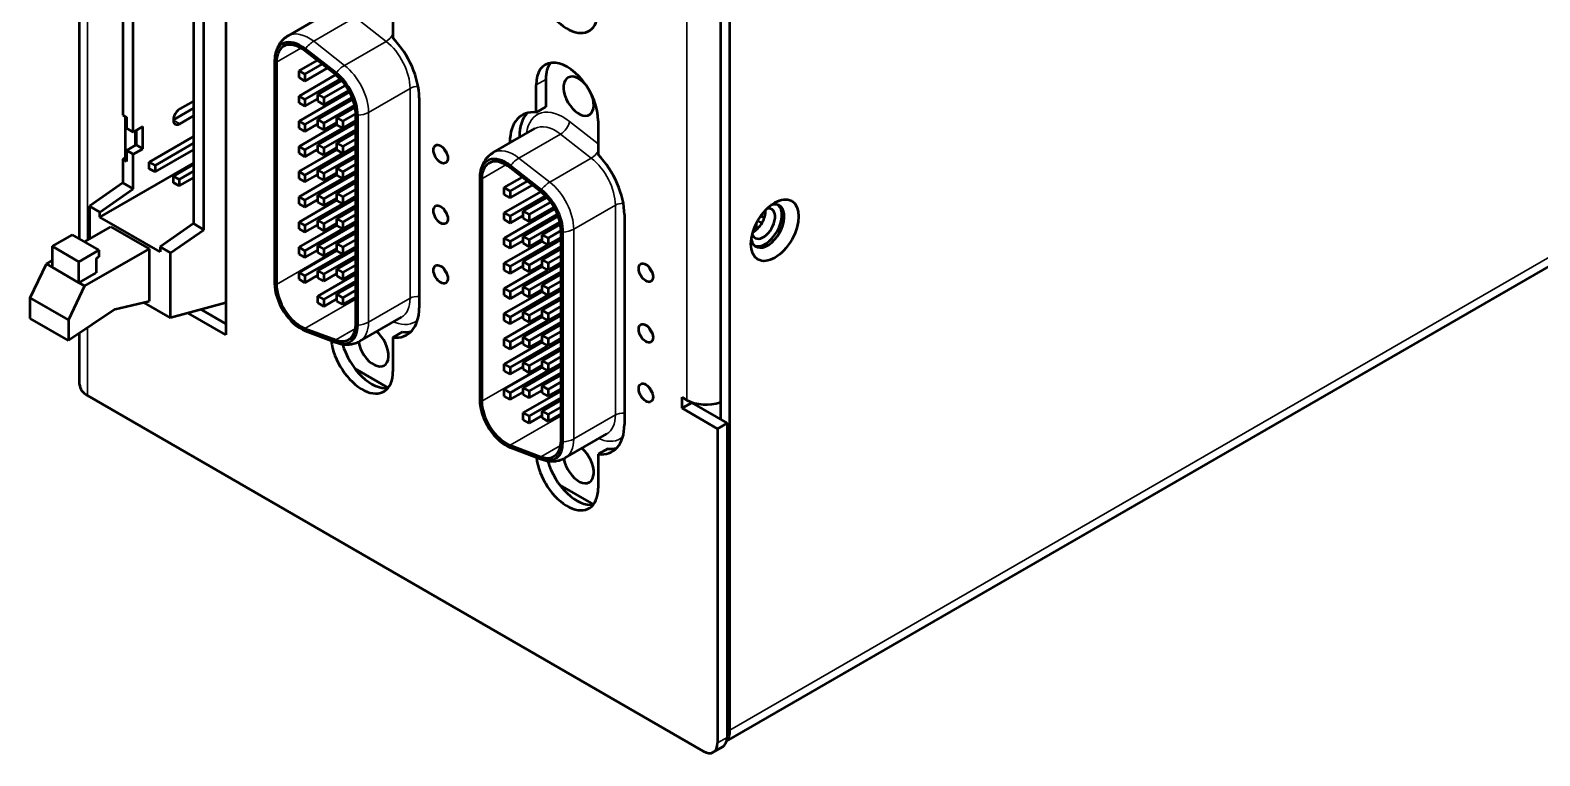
# Model space of a CAD drawing. Header units: millimetres. Extents: x 2117 to 4352, y 853 to 2102.
# Drawn here: x 3358.5 to 3470.3, y 1730.5 to 1784.2 of the extents above; entities that cross this region are included whole.
import ezdxf

# ---------------------------------------------------------------- set-up
doc = ezdxf.new("R2010")
doc.units = ezdxf.units.MM
doc.header["$LTSCALE"] = 1.8
doc.layers.add('외형선(ISO)', color=7, linetype='Continuous', lineweight=50)
doc.layers.add('좁은 외형선(ISO)', color=7, linetype='Continuous', lineweight=35)

msp = doc.modelspace()

# ---------------------------------------------------------------- linework, layer by layer
at = {"layer": '외형선(ISO)'}
for p, q in [((3410.294, 1732.396), (3410.294, 1890.388)), ((3409.587, 1867.118), (3409.587, 1755.421)), ((3372.958, 1831.968), (3372.958, 1761.667)), ((3371.332, 1769.464), (3371.332, 1823.926)), ((3370.554, 1823.57), (3370.554, 1769.913)), ((3362.12, 1768.774), (3362.12, 1820.288)), ((3365.322, 1798.491), (3365.322, 1777.948)), ((3366.1, 1776.683), (3366.1, 1798.042)), ((3410.048, 1731.578), (3510.43, 1789.533)), ((3385.334, 1786.181), (3385.334, 1783.668)), ((3377.563, 1783.816), (3380.643, 1785.594)), ((3381.096, 1780.92), (3378.815, 1782.701)), ((3381.121, 1781.069), (3378.84, 1782.85)), ((3376.563, 1781.959), (3376.563, 1765.492)), ((3376.707, 1781.876), (3376.707, 1765.409)), ((3378.379, 1781.228), (3379.715, 1781.999)), ((3378.818, 1780.975), (3380.087, 1781.708)), ((3378.818, 1780.468), (3380.46, 1781.417)), ((3378.379, 1781.228), (3378.818, 1780.975)), ((3378.379, 1780.721), (3378.379, 1781.228)), ((3378.379, 1779.361), (3381.089, 1780.926)), ((3378.818, 1780.468), (3378.379, 1780.721)), ((3378.818, 1780.975), (3378.818, 1780.468)), ((3378.818, 1779.108), (3381.432, 1780.618)), ((3379.78, 1779.477), (3381.545, 1780.497)), ((3395.941, 1778.139), (3395.941, 1780.186)), ((3396.648, 1780.595), (3396.648, 1778.548)), ((3378.379, 1777.495), (3382.127, 1779.659)), ((3378.379, 1779.361), (3378.818, 1779.108)), ((3378.379, 1778.855), (3378.379, 1779.361)), ((3378.818, 1777.241), (3382.314, 1779.26)), ((3378.818, 1778.602), (3379.78, 1779.157)), ((3378.818, 1779.108), (3378.818, 1778.602)), ((3379.78, 1779.477), (3380.218, 1779.224)), ((3379.78, 1778.971), (3379.78, 1779.477)), ((3379.78, 1777.611), (3382.373, 1779.108)), ((3380.218, 1779.224), (3381.823, 1780.15)), ((3380.218, 1778.718), (3382.06, 1779.781)), ((3380.218, 1779.224), (3380.218, 1778.718)), ((3381.197, 1779.283), (3381.197, 1779.122)), ((3387.276, 1779.224), (3387.276, 1763.686)), ((3365.322, 1777.948), (3365.605, 1777.785)), ((3370.554, 1778.459), (3369.07, 1777.602)), ((3370.554, 1778.989), (3369.547, 1778.408)), ((3378.818, 1778.602), (3378.379, 1778.855)), ((3380.218, 1778.718), (3379.78, 1778.971)), ((3380.218, 1777.358), (3382.501, 1778.676)), ((3381.181, 1777.741), (3382.533, 1778.522)), ((3381.619, 1777.488), (3382.58, 1778.043)), ((3382.58, 1762.483), (3382.58, 1778.021)), ((3396.648, 1778.548), (3395.941, 1778.139)), ((3365.534, 1774.805), (3365.534, 1777.826)), ((3365.605, 1777.785), (3365.605, 1776.969)), ((3365.605, 1776.969), (3366.1, 1776.683)), ((3366.807, 1777.091), (3366.1, 1776.683)), ((3366.807, 1775.458), (3366.807, 1777.091)), ((3369.547, 1777.305), (3370.554, 1777.887)), ((3378.379, 1777.495), (3378.818, 1777.241)), ((3378.379, 1776.988), (3378.379, 1777.495)), ((3378.379, 1775.628), (3381.181, 1777.246)), ((3378.818, 1776.735), (3378.379, 1776.988)), ((3378.818, 1776.735), (3379.78, 1777.291)), ((3378.818, 1777.241), (3378.818, 1776.735)), ((3378.818, 1775.375), (3381.61, 1776.987)), ((3379.78, 1777.611), (3380.218, 1777.358)), ((3379.78, 1777.105), (3379.78, 1777.611)), ((3379.78, 1775.744), (3382.58, 1777.361)), ((3380.218, 1776.852), (3379.78, 1777.105)), ((3380.218, 1776.852), (3381.181, 1777.407)), ((3380.218, 1777.358), (3380.218, 1776.852)), ((3380.218, 1775.491), (3382.58, 1776.855)), ((3381.181, 1777.741), (3381.619, 1777.488)), ((3381.181, 1777.235), (3381.181, 1777.741)), ((3381.619, 1776.982), (3381.181, 1777.235)), ((3381.619, 1776.982), (3382.58, 1777.537)), ((3381.619, 1777.488), (3381.619, 1776.982)), ((3382.724, 1762.4), (3382.724, 1777.938)), ((3392.766, 1775.167), (3395.846, 1776.946)), ((3400.537, 1777.533), (3400.537, 1775.019)), ((3366.312, 1775.744), (3365.605, 1775.336)), ((3366.241, 1776.764), (3366.241, 1775.703)), ((3366.312, 1776.805), (3366.312, 1775.744)), ((3366.807, 1775.458), (3366.312, 1775.744)), ((3367.287, 1774.47), (3370.554, 1776.356)), ((3367.712, 1774.225), (3370.554, 1775.866)), ((3379.78, 1775.744), (3380.218, 1775.491)), ((3379.78, 1775.238), (3379.78, 1775.744)), ((3381.181, 1775.875), (3382.58, 1776.683)), ((3381.181, 1775.875), (3381.619, 1775.622)), ((3381.181, 1775.369), (3381.181, 1775.875)), ((3381.619, 1775.622), (3382.58, 1776.177)), ((3393.994, 1775.876), (3393.994, 1775.939)), ((3394.701, 1776.347), (3394.701, 1776.285)), ((3365.322, 1774.682), (3365.605, 1774.846)), ((3365.605, 1774.519), (3365.322, 1774.682)), ((3365.322, 1774.682), (3365.322, 1772.934)), ((3366.1, 1775.05), (3365.605, 1775.336)), ((3365.605, 1775.336), (3365.605, 1774.519)), ((3366.1, 1775.05), (3366.807, 1775.458)), ((3366.1, 1772.485), (3366.1, 1775.05)), ((3367.712, 1773.735), (3370.554, 1775.376)), ((3378.379, 1775.628), (3378.818, 1775.375)), ((3378.379, 1775.122), (3378.379, 1775.628)), ((3378.379, 1773.762), (3381.181, 1775.379)), ((3378.818, 1774.869), (3378.379, 1775.122)), ((3378.818, 1774.869), (3379.78, 1775.424)), ((3378.818, 1775.375), (3378.818, 1774.869)), ((3378.818, 1773.508), (3381.61, 1775.121)), ((3379.78, 1773.878), (3382.58, 1775.495)), ((3380.218, 1774.985), (3379.78, 1775.238)), ((3380.218, 1774.985), (3381.181, 1775.541)), ((3380.218, 1775.491), (3380.218, 1774.985)), ((3380.218, 1773.625), (3382.58, 1774.988)), ((3381.619, 1775.116), (3381.181, 1775.369)), ((3381.181, 1774.008), (3382.58, 1774.816)), ((3381.619, 1775.116), (3382.58, 1775.67)), ((3381.619, 1775.622), (3381.619, 1775.116)), ((3363.625, 1770.392), (3370.554, 1774.392)), ((3367.287, 1773.98), (3367.287, 1774.47)), ((3367.287, 1774.47), (3367.712, 1774.225)), ((3367.712, 1773.735), (3367.287, 1773.98)), ((3367.712, 1774.225), (3367.712, 1773.735)), ((3369.083, 1773.433), (3370.554, 1774.282)), ((3369.508, 1773.188), (3370.554, 1773.792)), ((3378.379, 1773.762), (3378.818, 1773.508)), ((3378.379, 1773.255), (3378.379, 1773.762)), ((3378.379, 1771.895), (3381.181, 1773.513)), ((3378.818, 1773.002), (3379.78, 1773.558)), ((3378.818, 1773.508), (3378.818, 1773.002)), ((3379.78, 1773.878), (3380.218, 1773.625)), ((3379.78, 1773.372), (3379.78, 1773.878)), ((3379.78, 1772.011), (3382.58, 1773.628)), ((3380.218, 1773.119), (3381.181, 1773.674)), ((3380.218, 1773.625), (3380.218, 1773.119)), ((3381.181, 1774.008), (3381.619, 1773.755)), ((3381.181, 1773.502), (3381.181, 1774.008)), ((3381.619, 1773.249), (3381.181, 1773.502)), ((3381.619, 1773.755), (3382.58, 1774.31)), ((3381.619, 1773.249), (3382.58, 1773.804)), ((3381.619, 1773.755), (3381.619, 1773.249)), ((3396.299, 1772.272), (3394.018, 1774.053)), ((3396.324, 1772.421), (3394.043, 1774.202)), ((3365.322, 1772.934), (3362.847, 1771.209)), ((3363.625, 1770.76), (3366.1, 1772.485)), ((3366.1, 1772.485), (3365.322, 1772.934)), ((3369.083, 1772.943), (3369.083, 1773.433)), ((3369.083, 1773.433), (3369.508, 1773.188)), ((3369.508, 1772.698), (3369.083, 1772.943)), ((3369.508, 1772.698), (3370.554, 1773.302)), ((3369.508, 1773.188), (3369.508, 1772.698)), ((3378.818, 1773.002), (3378.379, 1773.255)), ((3378.818, 1771.642), (3381.61, 1773.254)), ((3380.218, 1773.119), (3379.78, 1773.372)), ((3380.218, 1771.758), (3382.58, 1773.122)), ((3381.181, 1772.142), (3382.58, 1772.95)), ((3381.619, 1771.889), (3382.58, 1772.444)), ((3391.766, 1773.31), (3391.766, 1756.844)), ((3391.91, 1773.228), (3391.91, 1756.761)), ((3393.582, 1772.579), (3394.918, 1773.35)), ((3393.582, 1772.579), (3394.02, 1772.326)), ((3393.582, 1772.073), (3393.582, 1772.579)), ((3394.02, 1772.326), (3395.29, 1773.059)), ((3394.02, 1771.82), (3395.663, 1772.768)), ((3378.379, 1771.895), (3378.818, 1771.642)), ((3378.379, 1771.389), (3378.379, 1771.895)), ((3378.379, 1770.029), (3381.181, 1771.646)), ((3378.818, 1771.136), (3378.379, 1771.389)), ((3378.818, 1771.136), (3379.78, 1771.691)), ((3378.818, 1771.642), (3378.818, 1771.136)), ((3378.818, 1769.775), (3381.61, 1771.388)), ((3379.78, 1772.011), (3380.218, 1771.758)), ((3379.78, 1771.505), (3379.78, 1772.011)), ((3379.78, 1770.145), (3382.58, 1771.761)), ((3380.218, 1771.252), (3379.78, 1771.505)), ((3380.218, 1771.252), (3381.181, 1771.808)), ((3380.218, 1771.758), (3380.218, 1771.252)), ((3380.218, 1769.892), (3382.58, 1771.255)), ((3381.181, 1772.142), (3381.619, 1771.889)), ((3381.181, 1771.636), (3381.181, 1772.142)), ((3381.619, 1771.383), (3381.181, 1771.636)), ((3381.619, 1771.383), (3382.58, 1771.937)), ((3381.619, 1771.889), (3381.619, 1771.383)), ((3393.582, 1770.713), (3396.292, 1772.277)), ((3394.02, 1771.82), (3393.582, 1772.073)), ((3394.02, 1772.326), (3394.02, 1771.82)), ((3394.02, 1770.46), (3396.635, 1771.969)), ((3394.983, 1770.829), (3396.748, 1771.848)), ((3395.421, 1770.576), (3397.025, 1771.502)), ((3362.847, 1771.209), (3363.625, 1770.76)), ((3362.847, 1771.209), (3362.847, 1768.763)), ((3363.625, 1770.392), (3363.625, 1770.76)), ((3368.079, 1767.82), (3363.625, 1770.392)), ((3379.78, 1770.145), (3380.218, 1769.892)), ((3379.78, 1769.639), (3379.78, 1770.145)), ((3381.181, 1770.275), (3382.58, 1771.083)), ((3381.181, 1770.275), (3381.619, 1770.022)), ((3381.181, 1769.769), (3381.181, 1770.275)), ((3381.619, 1770.022), (3382.58, 1770.577)), ((3393.582, 1768.846), (3397.33, 1771.01)), ((3393.582, 1770.713), (3394.02, 1770.46)), ((3393.582, 1770.206), (3393.582, 1770.713)), ((3394.02, 1769.953), (3393.582, 1770.206)), ((3394.02, 1768.593), (3397.517, 1770.612)), ((3394.02, 1769.953), (3394.983, 1770.509)), ((3394.02, 1770.46), (3394.02, 1769.953)), ((3394.983, 1770.829), (3395.421, 1770.576)), ((3394.983, 1770.323), (3394.983, 1770.829)), ((3394.983, 1768.962), (3397.576, 1770.459)), ((3395.421, 1770.07), (3394.983, 1770.323)), ((3395.421, 1770.07), (3397.263, 1771.133)), ((3395.421, 1770.576), (3395.421, 1770.07)), ((3396.4, 1770.635), (3396.4, 1770.473)), ((3402.479, 1770.575), (3402.479, 1755.038)), ((3412.592, 1770.495), (3412.848, 1770.347)), ((3412.869, 1770.841), (3412.931, 1770.806)), ((3361.574, 1769.089), (3360.089, 1768.232)), ((3361.574, 1769.089), (3363.554, 1767.946)), ((3362.493, 1768.559), (3364.438, 1769.681)), ((3364.438, 1769.681), (3367.266, 1768.048)), ((3370.554, 1769.913), (3368.079, 1768.188)), ((3368.857, 1767.739), (3371.332, 1769.464)), ((3371.332, 1769.464), (3370.554, 1769.913)), ((3378.379, 1770.029), (3378.818, 1769.775)), ((3378.379, 1769.522), (3378.379, 1770.029)), ((3378.379, 1768.162), (3381.181, 1769.78)), ((3378.818, 1769.269), (3378.379, 1769.522)), ((3378.818, 1769.269), (3379.78, 1769.825)), ((3378.818, 1769.775), (3378.818, 1769.269)), ((3378.818, 1767.909), (3381.61, 1769.521)), ((3379.78, 1768.278), (3382.58, 1769.895)), ((3380.218, 1769.385), (3379.78, 1769.639)), ((3380.218, 1769.385), (3381.181, 1769.941)), ((3380.218, 1769.892), (3380.218, 1769.385)), ((3380.218, 1768.025), (3382.58, 1769.389)), ((3381.619, 1769.516), (3381.181, 1769.769)), ((3381.181, 1768.409), (3382.58, 1769.217)), ((3381.619, 1769.516), (3382.58, 1770.071)), ((3381.619, 1770.022), (3381.619, 1769.516)), ((3395.421, 1768.709), (3397.704, 1770.027)), ((3396.384, 1769.093), (3397.736, 1769.873)), ((3396.384, 1769.093), (3396.822, 1768.84)), ((3396.384, 1768.587), (3396.384, 1769.093)), ((3396.822, 1768.84), (3397.783, 1769.394)), ((3397.783, 1753.834), (3397.783, 1769.372)), ((3397.927, 1753.751), (3397.927, 1769.289)), ((3412.037, 1769.428), (3412.257, 1769.555)), ((3412.257, 1769.555), (3412.257, 1769.944)), ((3412.429, 1770.083), (3412.664, 1769.947)), ((3362.069, 1767.089), (3360.089, 1768.232)), ((3360.089, 1768.232), (3360.089, 1766.681)), ((3362.069, 1767.089), (3363.554, 1767.946)), ((3367.266, 1768.048), (3362.493, 1765.293)), ((3363.554, 1767.946), (3363.554, 1767.456)), ((3367.266, 1768.048), (3367.266, 1764.17)), ((3368.079, 1768.188), (3368.857, 1767.739)), ((3368.079, 1768.188), (3368.079, 1767.82)), ((3378.379, 1768.162), (3378.818, 1767.909)), ((3378.379, 1767.656), (3378.379, 1768.162)), ((3378.379, 1766.296), (3381.181, 1767.913)), ((3378.818, 1767.403), (3379.78, 1767.958)), ((3378.818, 1767.909), (3378.818, 1767.403)), ((3379.78, 1768.278), (3380.218, 1768.025)), ((3379.78, 1767.772), (3379.78, 1768.278)), ((3379.78, 1766.412), (3382.58, 1768.028)), ((3380.218, 1767.519), (3381.181, 1768.075)), ((3380.218, 1768.025), (3380.218, 1767.519)), ((3381.181, 1768.409), (3381.619, 1768.156)), ((3381.181, 1767.903), (3381.181, 1768.409)), ((3381.619, 1767.65), (3381.181, 1767.903)), ((3381.619, 1768.156), (3382.58, 1768.71)), ((3381.619, 1767.65), (3382.58, 1768.204)), ((3381.619, 1768.156), (3381.619, 1767.65)), ((3393.582, 1768.846), (3394.02, 1768.593)), ((3393.582, 1768.34), (3393.582, 1768.846)), ((3393.582, 1766.98), (3396.384, 1768.597)), ((3394.02, 1768.087), (3393.582, 1768.34)), ((3394.02, 1768.087), (3394.983, 1768.642)), ((3394.02, 1768.593), (3394.02, 1768.087)), ((3394.02, 1766.726), (3396.813, 1768.339)), ((3394.983, 1768.962), (3395.421, 1768.709)), ((3394.983, 1768.456), (3394.983, 1768.962)), ((3394.983, 1767.096), (3397.783, 1768.713)), ((3395.421, 1768.203), (3394.983, 1768.456)), ((3395.421, 1768.203), (3396.384, 1768.759)), ((3395.421, 1768.709), (3395.421, 1768.203)), ((3395.421, 1766.843), (3397.783, 1768.206)), ((3396.822, 1768.334), (3396.384, 1768.587)), ((3396.384, 1767.226), (3397.783, 1768.034)), ((3396.822, 1768.334), (3397.783, 1768.888)), ((3396.822, 1768.84), (3396.822, 1768.334)), ((3358.463, 1764.415), (3359.665, 1766.926)), ((3359.665, 1766.926), (3360.089, 1767.171)), ((3360.089, 1766.681), (3359.665, 1766.926)), ((3362.069, 1765.538), (3362.069, 1767.089)), ((3363.554, 1767.456), (3363.342, 1767.334)), ((3363.342, 1767.334), (3363.342, 1766.272)), ((3368.857, 1762.938), (3368.857, 1767.739)), ((3378.818, 1767.403), (3378.379, 1767.656)), ((3378.818, 1766.042), (3381.61, 1767.655)), ((3380.218, 1767.519), (3379.78, 1767.772)), ((3380.218, 1766.159), (3382.58, 1767.522)), ((3381.181, 1766.542), (3382.58, 1767.35)), ((3381.619, 1766.289), (3382.58, 1766.844)), ((3393.582, 1766.98), (3394.02, 1766.726)), ((3393.582, 1766.473), (3393.582, 1766.98)), ((3394.02, 1766.22), (3394.983, 1766.776)), ((3394.983, 1767.096), (3395.421, 1766.843)), ((3394.983, 1766.59), (3394.983, 1767.096)), ((3394.983, 1765.229), (3397.783, 1766.846)), ((3395.421, 1766.337), (3396.384, 1766.892)), ((3395.421, 1766.843), (3395.421, 1766.337)), ((3396.384, 1767.226), (3396.822, 1766.973)), ((3396.384, 1766.72), (3396.384, 1767.226)), ((3396.822, 1766.973), (3397.783, 1767.528)), ((3396.822, 1766.467), (3397.783, 1767.022)), ((3396.822, 1766.973), (3396.822, 1766.467)), ((3360.089, 1766.681), (3362.069, 1765.538)), ((3362.069, 1765.538), (3363.342, 1766.272)), ((3378.379, 1766.296), (3378.818, 1766.042)), ((3378.379, 1765.789), (3378.379, 1766.296)), ((3378.818, 1765.536), (3378.379, 1765.789)), ((3378.818, 1765.536), (3379.78, 1766.092)), ((3378.818, 1766.042), (3378.818, 1765.536)), ((3379.78, 1766.412), (3380.218, 1766.159)), ((3379.78, 1765.906), (3379.78, 1766.412)), ((3379.78, 1764.545), (3382.58, 1766.162)), ((3380.218, 1765.652), (3379.78, 1765.906)), ((3380.218, 1765.652), (3381.181, 1766.208)), ((3380.218, 1766.159), (3380.218, 1765.652)), ((3380.218, 1764.292), (3382.58, 1765.656)), ((3381.181, 1766.542), (3381.619, 1766.289)), ((3381.181, 1766.036), (3381.181, 1766.542)), ((3381.619, 1765.783), (3381.181, 1766.036)), ((3381.619, 1765.783), (3382.58, 1766.338)), ((3381.619, 1766.289), (3381.619, 1765.783)), ((3393.582, 1765.113), (3396.384, 1766.731)), ((3394.02, 1766.22), (3393.582, 1766.473)), ((3394.02, 1766.726), (3394.02, 1766.22)), ((3394.02, 1764.86), (3396.813, 1766.472)), ((3395.421, 1766.337), (3394.983, 1766.59)), ((3395.421, 1764.976), (3397.783, 1766.34)), ((3396.822, 1766.467), (3396.384, 1766.72)), ((3396.384, 1765.36), (3397.783, 1766.168)), ((3396.822, 1765.107), (3397.783, 1765.662)), ((3362.493, 1765.293), (3361.291, 1762.782)), ((3362.493, 1765.293), (3362.069, 1765.538)), ((3379.78, 1764.545), (3380.218, 1764.292)), ((3379.78, 1764.039), (3379.78, 1764.545)), ((3381.181, 1764.676), (3382.58, 1765.484)), ((3381.181, 1764.676), (3381.619, 1764.423)), ((3381.181, 1764.17), (3381.181, 1764.676)), ((3381.619, 1764.423), (3382.58, 1764.977)), ((3393.582, 1765.113), (3394.02, 1764.86)), ((3393.582, 1764.607), (3393.582, 1765.113)), ((3393.582, 1763.247), (3396.384, 1764.864)), ((3394.02, 1764.354), (3393.582, 1764.607)), ((3394.02, 1764.354), (3394.983, 1764.909)), ((3394.02, 1764.86), (3394.02, 1764.354)), ((3394.02, 1762.993), (3396.813, 1764.606)), ((3394.983, 1765.229), (3395.421, 1764.976)), ((3394.983, 1764.723), (3394.983, 1765.229)), ((3394.983, 1763.363), (3397.783, 1764.98)), ((3395.421, 1764.47), (3394.983, 1764.723)), ((3395.421, 1764.47), (3396.384, 1765.026)), ((3395.421, 1764.976), (3395.421, 1764.47)), ((3396.384, 1765.36), (3396.822, 1765.107)), ((3396.384, 1764.854), (3396.384, 1765.36)), ((3396.822, 1764.601), (3396.384, 1764.854)), ((3396.822, 1764.601), (3397.783, 1765.155)), ((3396.822, 1765.107), (3396.822, 1764.601)), ((3358.463, 1762.884), (3358.463, 1764.415)), ((3361.291, 1762.782), (3358.463, 1764.415)), ((3364.756, 1763.578), (3361.291, 1761.251)), ((3364.756, 1763.578), (3367.266, 1764.17)), ((3368.857, 1762.938), (3366.881, 1764.079)), ((3372.958, 1764.037), (3368.857, 1762.938)), ((3371.121, 1763.545), (3372.958, 1762.484)), ((3380.218, 1763.786), (3379.78, 1764.039)), ((3380.218, 1763.786), (3381.181, 1764.342)), ((3380.218, 1764.292), (3380.218, 1763.786)), ((3381.619, 1763.917), (3381.181, 1764.17)), ((3381.619, 1763.917), (3382.58, 1764.471)), ((3381.619, 1764.423), (3381.619, 1763.917)), ((3395.421, 1763.11), (3397.783, 1764.473)), ((3396.384, 1763.493), (3397.783, 1764.301)), ((3396.384, 1763.493), (3396.822, 1763.24)), ((3396.384, 1762.987), (3396.384, 1763.493)), ((3396.822, 1763.24), (3397.783, 1763.795)), ((3361.291, 1761.251), (3358.463, 1762.884)), ((3361.291, 1762.782), (3361.291, 1761.251)), ((3372.958, 1761.667), (3370.155, 1763.286)), ((3382.892, 1761.217), (3385.972, 1762.996)), ((3393.582, 1763.247), (3394.02, 1762.993)), ((3393.582, 1762.74), (3393.582, 1763.247)), ((3393.582, 1761.38), (3396.384, 1762.998)), ((3394.02, 1762.487), (3393.582, 1762.74)), ((3394.02, 1762.487), (3394.983, 1763.043)), ((3394.02, 1762.993), (3394.02, 1762.487)), ((3394.02, 1761.127), (3396.813, 1762.739)), ((3394.983, 1763.363), (3395.421, 1763.11)), ((3394.983, 1762.857), (3394.983, 1763.363)), ((3394.983, 1761.496), (3397.783, 1763.113)), ((3395.421, 1762.604), (3394.983, 1762.857)), ((3395.421, 1762.604), (3396.384, 1763.159)), ((3395.421, 1763.11), (3395.421, 1762.604)), ((3395.421, 1761.243), (3397.783, 1762.607)), ((3396.822, 1762.734), (3396.384, 1762.987)), ((3396.384, 1761.627), (3397.783, 1762.435)), ((3396.822, 1762.734), (3397.783, 1763.289)), ((3396.822, 1763.24), (3396.822, 1762.734)), ((3362.12, 1757.993), (3362.12, 1761.807)), ((3378.815, 1762.15), (3381.096, 1761.297)), ((3378.84, 1761.972), (3381.121, 1761.12)), ((3381.141, 1761.111), (3378.86, 1761.964)), ((3386.041, 1761.893), (3385.334, 1761.485)), ((3385.334, 1761.485), (3385.334, 1758.972)), ((3393.582, 1761.38), (3394.02, 1761.127)), ((3393.582, 1760.874), (3393.582, 1761.38)), ((3394.02, 1760.621), (3394.983, 1761.176)), ((3394.983, 1761.496), (3395.421, 1761.243)), ((3394.983, 1760.99), (3394.983, 1761.496)), ((3394.983, 1759.63), (3397.783, 1761.246)), ((3395.421, 1760.737), (3396.384, 1761.293)), ((3395.421, 1761.243), (3395.421, 1760.737)), ((3396.384, 1761.627), (3396.822, 1761.374)), ((3396.384, 1761.121), (3396.384, 1761.627)), ((3396.822, 1761.374), (3397.783, 1761.929)), ((3396.822, 1760.868), (3397.783, 1761.422)), ((3396.822, 1761.374), (3396.822, 1760.868)), ((3393.582, 1759.514), (3396.384, 1761.131)), ((3394.02, 1760.621), (3393.582, 1760.874)), ((3394.02, 1761.127), (3394.02, 1760.621)), ((3394.02, 1759.26), (3396.813, 1760.873)), ((3395.421, 1760.737), (3394.983, 1760.99)), ((3395.421, 1759.377), (3397.783, 1760.74)), ((3396.822, 1760.868), (3396.384, 1761.121)), ((3396.384, 1759.76), (3397.783, 1760.568)), ((3396.822, 1759.507), (3397.783, 1760.062)), ((3382.5, 1759.192), (3384.98, 1757.761)), ((3393.582, 1759.514), (3394.02, 1759.26)), ((3393.582, 1759.007), (3393.582, 1759.514)), ((3393.582, 1757.647), (3396.384, 1759.265)), ((3394.02, 1758.754), (3393.582, 1759.007)), ((3394.02, 1758.754), (3394.983, 1759.31)), ((3394.02, 1759.26), (3394.02, 1758.754)), ((3394.02, 1757.394), (3396.813, 1759.006)), ((3394.983, 1759.63), (3395.421, 1759.377)), ((3394.983, 1759.124), (3394.983, 1759.63)), ((3394.983, 1757.763), (3397.783, 1759.38)), ((3395.421, 1758.87), (3394.983, 1759.124)), ((3395.421, 1758.87), (3396.384, 1759.426)), ((3395.421, 1759.377), (3395.421, 1758.87)), ((3396.384, 1759.76), (3396.822, 1759.507)), ((3396.384, 1759.254), (3396.384, 1759.76)), ((3396.822, 1759.001), (3396.384, 1759.254)), ((3396.822, 1759.001), (3397.783, 1759.556)), ((3396.822, 1759.507), (3396.822, 1759.001)), ((3395.421, 1757.51), (3397.783, 1758.874)), ((3396.384, 1757.894), (3397.783, 1758.702)), ((3396.384, 1757.894), (3396.822, 1757.641)), ((3396.384, 1757.388), (3396.384, 1757.894)), ((3396.822, 1757.641), (3397.783, 1758.195)), ((3408.314, 1730.845), (3362.705, 1757.177)), ((3393.582, 1757.647), (3394.02, 1757.394)), ((3393.582, 1757.141), (3393.582, 1757.647)), ((3394.02, 1756.888), (3393.582, 1757.141)), ((3394.02, 1756.888), (3394.983, 1757.443)), ((3394.02, 1757.394), (3394.02, 1756.888)), ((3394.983, 1757.763), (3395.421, 1757.51)), ((3394.983, 1757.257), (3394.983, 1757.763)), ((3394.983, 1755.897), (3397.783, 1757.513)), ((3395.421, 1757.004), (3394.983, 1757.257)), ((3395.421, 1757.004), (3396.384, 1757.56)), ((3395.421, 1757.51), (3395.421, 1757.004)), ((3395.421, 1755.644), (3397.783, 1757.007)), ((3396.822, 1757.135), (3396.384, 1757.388)), ((3396.384, 1756.027), (3397.783, 1756.835)), ((3396.822, 1757.135), (3397.783, 1757.689)), ((3396.822, 1757.641), (3396.822, 1757.135)), ((3406.758, 1756.238), (3406.758, 1757.054)), ((3406.758, 1757.054), (3407.112, 1756.85)), ((3394.983, 1755.897), (3395.421, 1755.644)), ((3394.983, 1755.391), (3394.983, 1755.897)), ((3395.421, 1755.137), (3396.384, 1755.693)), ((3395.421, 1755.644), (3395.421, 1755.137)), ((3396.384, 1756.027), (3396.822, 1755.774)), ((3396.384, 1755.521), (3396.384, 1756.027)), ((3396.822, 1755.774), (3397.783, 1756.329)), ((3396.822, 1755.268), (3397.783, 1755.823)), ((3396.822, 1755.774), (3396.822, 1755.268)), ((3407.465, 1756.646), (3406.758, 1756.238)), ((3409.374, 1754.727), (3406.758, 1756.238)), ((3407.465, 1756.688), (3407.465, 1756.646)), ((3407.465, 1756.646), (3410.082, 1755.135)), ((3395.421, 1755.137), (3394.983, 1755.391)), ((3396.822, 1755.268), (3396.384, 1755.521)), ((3410.082, 1755.135), (3409.374, 1754.727)), ((3409.374, 1754.727), (3409.374, 1731.457)), ((3410.082, 1755.135), (3410.082, 1731.865)), ((3394.018, 1753.501), (3396.299, 1752.649)), ((3398.095, 1752.569), (3401.175, 1754.347)), ((3394.043, 1753.324), (3396.324, 1752.471)), ((3396.344, 1752.463), (3394.063, 1753.315)), ((3401.244, 1753.245), (3400.537, 1752.837)), ((3400.537, 1752.837), (3400.537, 1750.323)), ((3397.703, 1750.544), (3400.182, 1749.112)), ((3409.771, 1731.179), (3409.064, 1730.77))]:
    msp.add_line(p, q, dxfattribs=at)
for centre, major_axis, start_param, end_param in [((3398.239, 1786.998), (1.625, -2.815), 4.0626026, 7.0685835), ((3384.174, 1781.015), (2.194, -3.799), 0.7853982, 1.9730668), ((3378.503, 1780.839), (-1.372, 2.376), 5.3232542, 7.0685835), ((3378.503, 1780.839), (-1.27, 2.2), 5.3232542, 7.0685835), ((3398.239, 1778.86), (-1.625, 2.815), 3.9269908, 7.0685835), ((3398.946, 1779.268), (-1.625, 2.815), 0.2193255, 0.7853982), ((3380.784, 1779.058), (-1.27, 2.2), 3.9269908, 5.3232542), ((3380.784, 1779.058), (-1.372, 2.376), 3.9269908, 5.3232542), ((3399.087, 1779.35), (-0.794, 1.375), 5.0029217, 10.7050416), ((3369.547, 1777.856), (-0.337, -0.585), 3.9269908, 7.0685835), ((3397.096, 1774.148), (-2.194, 3.799), 5.8794899, 7.0685835), ((3397.803, 1774.556), (-2.194, 3.799), 0.1618848, 0.7853982), ((3389.575, 1775.466), (0.375, -0.65), 4.3725521, 5.0522259), ((3393.706, 1772.191), (-1.372, 2.376), 5.3232542, 7.0685835), ((3393.706, 1772.191), (-1.27, 2.2), 5.3232542, 7.0685835), ((3399.377, 1772.367), (2.194, -3.799), 0.7853982, 1.9730668), ((3395.987, 1770.409), (-1.372, 2.376), 3.9269908, 5.3232542), ((3395.987, 1770.409), (-1.27, 2.2), 3.9269908, 5.3232542), ((3413.087, 1769.73), (-0.875, -1.516), 5.6941202, 10.013843), ((3412.91, 1769.832), (-0.875, -1.516), 0.1011878, 3.0404048), ((3389.575, 1770.975), (0.375, -0.65), 4.3725521, 5.0522259), ((3412.769, 1769.914), (0.615, 1.065), 2.6800658, 6.7447121), ((3412.061, 1770.322), (0.615, 1.065), 3.8438182, 5.5809598), ((3382.993, 1766.965), (1.27, -2.2), 4.8452086, 4.905962), ((3389.575, 1766.566), (0.375, -0.65), 4.3725521, 5.0522259), ((3404.778, 1766.689), (0.375, -0.65), 4.3725521, 5.0522259), ((3378.503, 1764.372), (1.372, -2.376), 3.9269908, 5.6723201), ((3378.503, 1764.372), (1.27, -2.2), 3.9269908, 5.6723201), ((3384.174, 1765.477), (2.194, -3.799), 5.8809149, 7.0685835), ((3380.784, 1763.52), (1.27, -2.2), 5.6723201, 7.0685835), ((3380.784, 1763.52), (1.372, -2.376), 5.6723201, 7.0685835), ((3383.036, 1760.299), (1.625, -2.815), 4.0626026, 7.0685835), ((3383.884, 1760.788), (0.794, -1.375), 4.1312862, 8.4321317), ((3384.881, 1765.885), (2.194, -3.799), 5.8809149, 6.1213005), ((3404.778, 1762.198), (0.375, -0.65), 4.3725521, 5.0522259), ((3383.743, 1760.707), (1.625, -2.815), 4.2950341, 6.0638598), ((3364.12, 1757.993), (-2, 0), 0, 0.7853982), ((3393.706, 1755.724), (1.372, -2.376), 3.9269908, 5.6723201), ((3393.706, 1755.724), (1.27, -2.2), 3.9269908, 5.6723201), ((3398.196, 1758.316), (1.27, -2.2), 4.8452086, 4.905962), ((3404.778, 1757.789), (0.375, -0.65), 4.3725521, 5.0522259), ((3408.526, 1757.667), (-2, 0), 0.7853982, 2.1297862), ((3399.377, 1756.829), (2.194, -3.799), 5.8809149, 7.0685835), ((3395.987, 1754.871), (1.27, -2.2), 5.6723201, 7.0685835), ((3395.987, 1754.871), (1.372, -2.376), 5.6723201, 7.0685835), ((3398.239, 1751.65), (1.625, -2.815), 4.0626026, 7.0685835), ((3398.946, 1752.058), (1.625, -2.815), 4.2950341, 6.0638598), ((3399.087, 1752.14), (0.794, -1.375), 4.1312862, 8.4321317), ((3400.084, 1757.237), (2.194, -3.799), 5.8809149, 6.1213005), ((3408.879, 1733.212), (1, -1.732), 0.2021967, 0.7853982), ((3408.314, 1732.069), (0.75, -1.299), 5.4977871, 7.0685835), ((3409.021, 1732.478), (0.75, -1.299), 0, 0.7853982)]:
    msp.add_ellipse(centre, major_axis=major_axis, ratio=0.5773503, start_param=start_param, end_param=end_param, dxfattribs=at)
for centre, major_axis in [((3388.868, 1775.058), (-0.375, 0.65)), ((3388.868, 1770.567), (-0.375, 0.65)), ((3413.617, 1769.424), (1.25, 2.165)), ((3388.868, 1766.158), (-0.375, 0.65)), ((3404.071, 1766.281), (-0.375, 0.65)), ((3404.071, 1761.79), (-0.375, 0.65)), ((3404.071, 1757.381), (-0.375, 0.65))]:
    msp.add_ellipse(centre, major_axis=major_axis, ratio=0.5773503, dxfattribs=at)
for points, knots in [([(3377.563, 1783.816), (3377.442, 1783.746), (3377.329, 1783.662), (3377.127, 1783.476), (3377.038, 1783.373), (3376.887, 1783.159), (3376.824, 1783.047), (3376.72, 1782.821), (3376.68, 1782.706), (3376.617, 1782.478), (3376.596, 1782.365), (3376.581, 1782.252)], [0.78539816, 0.78539816, 0.78539816, 0.78539816, 0.91527368, 0.91527368, 1.0451492, 1.0451492, 1.17502472, 1.17502472, 1.30490024, 1.30490024, 1.43477576, 1.43477576, 1.43477576, 1.43477576]), ([(3392.766, 1775.167), (3392.645, 1775.097), (3392.532, 1775.014), (3392.33, 1774.827), (3392.241, 1774.725), (3392.089, 1774.51), (3392.026, 1774.398), (3391.923, 1774.172), (3391.882, 1774.058), (3391.82, 1773.83), (3391.798, 1773.716), (3391.784, 1773.604)], [0.78539816, 0.78539816, 0.78539816, 0.78539816, 0.91527368, 0.91527368, 1.0451492, 1.0451492, 1.17502472, 1.17502472, 1.30490024, 1.30490024, 1.43477576, 1.43477576, 1.43477576, 1.43477576]), ([(3378.766, 1762.001), (3378.772, 1761.999), (3378.779, 1761.996), (3378.791, 1761.991), (3378.797, 1761.988), (3378.81, 1761.983), (3378.816, 1761.981), (3378.829, 1761.976), (3378.835, 1761.974), (3378.848, 1761.969), (3378.854, 1761.966), (3378.86, 1761.964)], [3.277613218, 3.277613218, 3.277613218, 3.277613218, 3.28531569, 3.28531569, 3.293018163, 3.293018163, 3.300720635, 3.300720635, 3.308423107, 3.308423107, 3.316125579, 3.316125579, 3.316125579, 3.316125579]), ([(3381.141, 1761.111), (3381.243, 1761.074), (3381.348, 1761.042), (3381.567, 1760.992), (3381.681, 1760.975), (3381.917, 1760.96), (3382.039, 1760.963), (3382.286, 1760.991), (3382.411, 1761.018), (3382.657, 1761.098), (3382.778, 1761.151), (3382.892, 1761.217)], [3.31612558, 3.31612558, 3.31612558, 3.31612558, 3.43829863, 3.43829863, 3.56047167, 3.56047167, 3.68264472, 3.68264472, 3.80481777, 3.80481777, 3.92699082, 3.92699082, 3.92699082, 3.92699082]), ([(3393.969, 1753.353), (3393.975, 1753.35), (3393.981, 1753.348), (3393.994, 1753.342), (3394, 1753.34), (3394.013, 1753.335), (3394.019, 1753.332), (3394.032, 1753.327), (3394.038, 1753.325), (3394.051, 1753.32), (3394.057, 1753.318), (3394.063, 1753.315)], [3.277613218, 3.277613218, 3.277613218, 3.277613218, 3.28531569, 3.28531569, 3.293018163, 3.293018163, 3.300720635, 3.300720635, 3.308423107, 3.308423107, 3.316125579, 3.316125579, 3.316125579, 3.316125579]), ([(3396.344, 1752.463), (3396.445, 1752.425), (3396.551, 1752.393), (3396.77, 1752.344), (3396.884, 1752.327), (3397.12, 1752.312), (3397.241, 1752.314), (3397.489, 1752.343), (3397.614, 1752.37), (3397.86, 1752.449), (3397.981, 1752.503), (3398.095, 1752.569)], [3.31612558, 3.31612558, 3.31612558, 3.31612558, 3.43829863, 3.43829863, 3.56047167, 3.56047167, 3.68264472, 3.68264472, 3.80481777, 3.80481777, 3.92699082, 3.92699082, 3.92699082, 3.92699082])]:
    msp.add_open_spline(points, degree=3, knots=knots, dxfattribs=at)
at = {"layer": '좁은 외형선(ISO)'}
for p, q in [((3407.112, 1756.85), (3407.112, 1867.485)), ((3362.705, 1820.627), (3362.705, 1768.681)), ((3410.294, 1732.396), (3510.844, 1790.449)), ((3379.461, 1783.411), (3382.541, 1785.189)), ((3384.822, 1783.408), (3382.541, 1785.189)), ((3376.707, 1781.876), (3378.503, 1782.913)), ((3381.742, 1781.629), (3379.461, 1783.411)), ((3381.742, 1781.629), (3384.822, 1783.408)), ((3395.941, 1780.186), (3396.648, 1780.595)), ((3383.523, 1778.15), (3386.603, 1779.929)), ((3386.603, 1764.391), (3386.603, 1779.929)), ((3383.523, 1762.612), (3383.523, 1778.15)), ((3369.069, 1777.581), (3369.547, 1777.305)), ((3400.537, 1775.814), (3398.419, 1777.469)), ((3393.994, 1775.939), (3394.701, 1776.347)), ((3394.664, 1774.762), (3397.744, 1776.541)), ((3400.025, 1774.759), (3397.744, 1776.541)), ((3396.945, 1772.981), (3394.664, 1774.762)), ((3396.945, 1772.981), (3400.025, 1774.759)), ((3391.91, 1773.228), (3393.706, 1774.264)), ((3398.726, 1769.502), (3401.806, 1771.28)), ((3401.806, 1755.742), (3401.806, 1771.28)), ((3398.726, 1753.964), (3398.726, 1769.502)), ((3376.707, 1765.409), (3381.181, 1767.992)), ((3378.815, 1762.15), (3382.58, 1764.324)), ((3383.523, 1762.612), (3386.603, 1764.391)), ((3385.358, 1762.641), (3385.497, 1762.589)), ((3362.705, 1762.201), (3362.705, 1757.177)), ((3381.096, 1761.297), (3382.553, 1762.138)), ((3391.91, 1756.761), (3396.384, 1759.344)), ((3394.018, 1753.501), (3397.783, 1755.675)), ((3398.726, 1753.964), (3401.806, 1755.742)), ((3396.299, 1752.649), (3397.756, 1753.49)), ((3400.561, 1753.992), (3400.7, 1753.94)), ((3410.082, 1732.518), (3410.294, 1732.396)), ((3410.082, 1731.865), (3409.374, 1731.457))]:
    msp.add_line(p, q, dxfattribs=at)
for centre, major_axis, ratio, start_param, end_param in [((3379.087, 1781.176), (-1.524, 2.64), 0.5773503, 5.3232542, 6.2831853), ((3384.922, 1784.004), (-0.5, -0.641), 0.4683232, 0.8586784, 1.8143691), ((3379.305, 1782.48), (-0.782, -1.001), 0.4683232, 4.0002711, 4.7077543), ((3384.448, 1781.173), (-1.524, 2.64), 0.5773503, 3.9269908, 5.3232542), ((3381.586, 1780.698), (-0.782, -1.001), 0.4683232, 4.0002711, 4.7077543), ((3381.368, 1779.395), (-1.524, 2.64), 0.5773503, 3.9269908, 5.3232542), ((3387.178, 1779.597), (-0.813, 0), 0.5773503, 4.6870798, 5.4977871), ((3382.625, 1778.669), (-1.27, 0), 0.5773503, 1.6487113, 2.3561945), ((3397.945, 1774.638), (-1.93, 3.344), 0.5773503, 5.3232542, 6.9440305), ((3397.37, 1774.306), (-1.524, 2.64), 0.5773503, 5.3232542, 6.2831853), ((3397.844, 1777.137), (-0.5, -0.641), 0.4683232, 0.8586784, 2.4294745), ((3394.29, 1772.528), (-1.524, 2.64), 0.5773503, 5.3232542, 6.2831853), ((3394.508, 1773.831), (-0.782, -1.001), 0.4683232, 4.0002711, 4.7077543), ((3400.125, 1775.355), (-0.5, -0.641), 0.4683232, 0.8586784, 1.8143691), ((3399.651, 1772.525), (-1.524, 2.64), 0.5773503, 3.9269908, 5.3232542), ((3396.789, 1772.05), (-0.782, -1.001), 0.4683232, 4.0002711, 4.7077543), ((3396.571, 1770.746), (-1.524, 2.64), 0.5773503, 3.9269908, 5.3232542), ((3402.381, 1770.948), (-0.813, 0), 0.5773503, 4.6870798, 5.4977871), ((3397.828, 1770.02), (-1.27, 0), 0.5773503, 1.6487113, 2.3561945), ((3387.178, 1764.059), (-0.813, 0), 0.5773503, 4.5910797, 5.4977871), ((3384.448, 1765.635), (1.524, -2.64), 0.5773503, 0, 0.7853982), ((3382.625, 1763.131), (-1.27, 0), 0.5773503, 1.6487113, 2.3561945), ((3381.368, 1763.857), (1.524, -2.64), 0.5773503, 0, 0.7853982), ((3384.922, 1762.257), (0.285, 0.761), 0.6688348, 5.3938977, 5.5668539), ((3385.023, 1765.967), (1.93, -3.344), 0.5773503, 5.6723201, 6.3949005), ((3379.305, 1763.154), (-0.445, -1.19), 0.6688348, 6.2572107, 6.2831853), ((3381.586, 1762.301), (-0.445, -1.19), 0.6688348, 6.2572107, 6.2831853), ((3399.651, 1756.987), (1.524, -2.64), 0.5773503, 0, 0.7853982), ((3402.381, 1755.41), (-0.813, 0), 0.5773503, 4.5910797, 5.4977871), ((3397.828, 1754.482), (-1.27, 0), 0.5773503, 1.6487113, 2.3561945), ((3396.571, 1755.208), (1.524, -2.64), 0.5773503, 0, 0.7853982), ((3400.125, 1753.609), (0.285, 0.761), 0.6688348, 5.3938977, 5.5668539), ((3400.226, 1757.318), (1.93, -3.344), 0.5773503, 5.6723201, 6.3949005), ((3394.508, 1754.505), (-0.445, -1.19), 0.6688348, 6.2572107, 6.2831853), ((3396.789, 1753.653), (-0.445, -1.19), 0.6688348, 6.2572107, 6.2831853)]:
    msp.add_ellipse(centre, major_axis=major_axis, ratio=ratio, start_param=start_param, end_param=end_param, dxfattribs=at)

doc.saveas('drawing.dxf')
